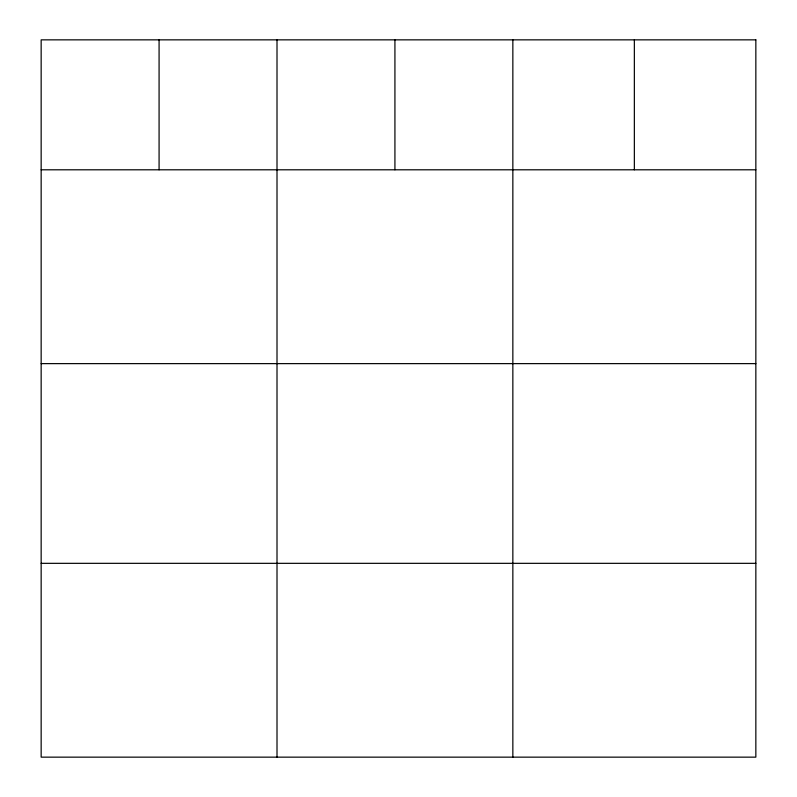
<?xml version="1.0" encoding="UTF-8"?>
<svg xmlns="http://www.w3.org/2000/svg" width="797" height="797" viewBox="0 0 797 797"><rect width="100%" height="100%" fill="white"/><g stroke="black" fill="none" stroke-linecap="round" stroke-linejoin="round"><path stroke-width="1.2" d="M41.155 169.801L755.845 169.801M41.155 363.631L755.845 363.631M41.155 563.33L755.845 563.33M634.352 39.85L634.352 169.801M512.85 39.85L512.85 757.15M394.923 39.85L394.923 169.801M277.007 39.85L277.007 757.15M159.081 39.85L159.081 169.801M755.845 39.85L41.155 39.85L41.155 757.15L755.845 757.15L755.845 39.85"/></g></svg>
